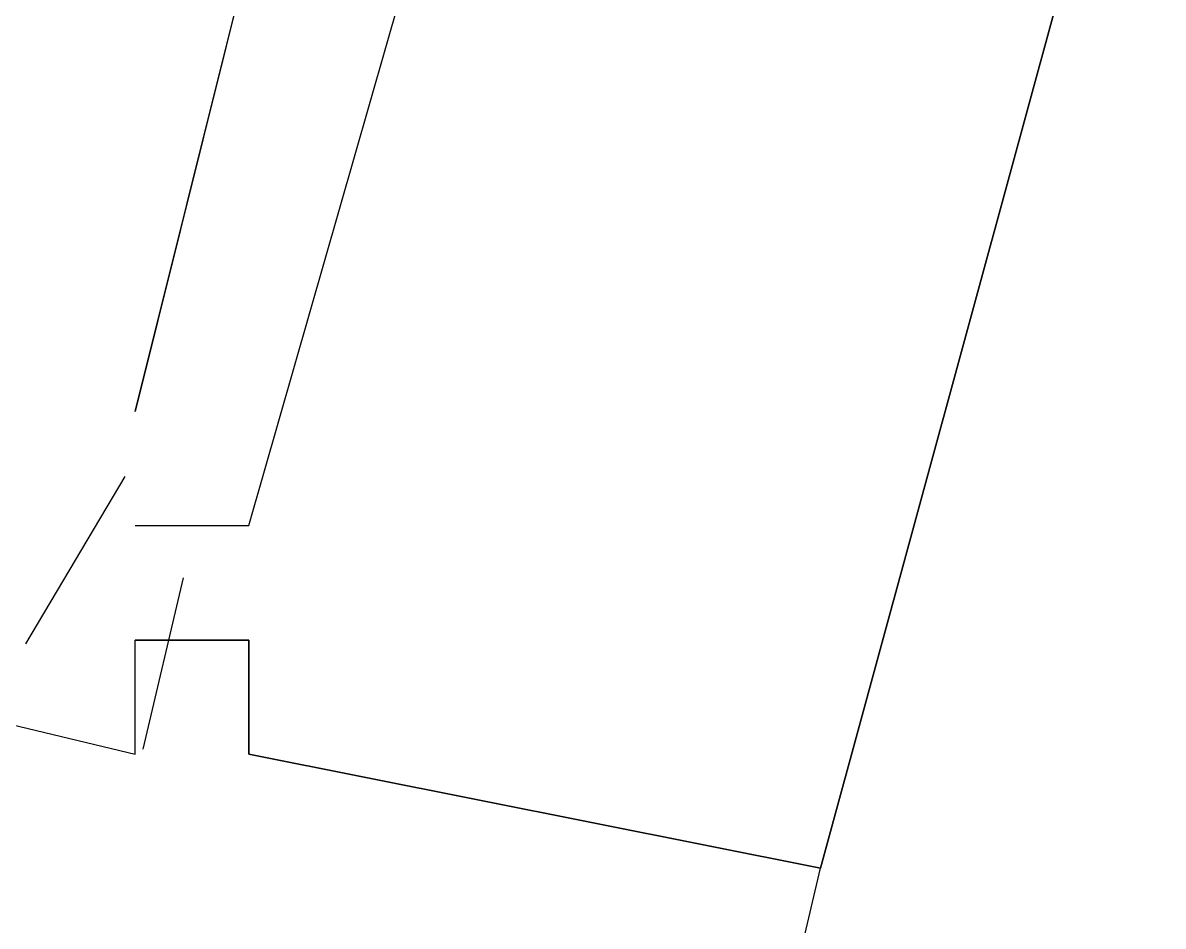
# Model space of a CAD drawing. Header units: feet. Extents: x -84 to 198, y -22 to 181.
# Drawn here: x 107.2936 to 107.4267, y 33.251 to 33.3565 of the extents above; entities that cross this region are included whole.
import ezdxf

# ---------------------------------------------------------------- set-up
doc = ezdxf.new("R2010")
doc.units = ezdxf.units.FT
doc.layers.add('A-LINEA', color=7, linetype='CONTINUOUS')

msp = doc.modelspace()

# ---------------------------------------------------------------- linework, layer by layer
at = {"layer": 'A-LINEA'}
for p, q in [((107.32, 33.2978), (107.3467, 33.3911)), ((107.32, 33.2978), (107.3467, 33.3911)), ((107.32, 33.2978), (107.3467, 33.3911)), ((107.32, 33.2978), (107.3467, 33.3911)), ((107.32, 33.2978), (107.3467, 33.3911)), ((107.32, 33.2978), (107.3467, 33.3911)), ((107.32, 33.2978), (107.3467, 33.3911)), ((107.32, 33.2978), (107.3467, 33.3911)), ((107.32, 33.2978), (107.3467, 33.3911)), ((107.32, 33.2978), (107.3467, 33.3911)), ((107.32, 33.2978), (107.3467, 33.3911)), ((107.32, 33.2978), (107.3467, 33.3911)), ((107.3067, 33.3111), (107.32, 33.3644)), ((107.3067, 33.3111), (107.32, 33.3644)), ((107.3067, 33.3111), (107.32, 33.3644)), ((107.3067, 33.3111), (107.32, 33.3644)), ((107.3067, 33.3111), (107.32, 33.3644)), ((107.3067, 33.3111), (107.32, 33.3644)), ((107.3067, 33.3111), (107.3067, 33.3111)), ((107.3067, 33.3111), (107.3067, 33.3111)), ((107.3067, 33.3111), (107.3067, 33.3111)), ((107.3067, 33.3111), (107.3067, 33.3111)), ((107.3067, 33.3111), (107.3067, 33.3111)), ((107.3067, 33.3111), (107.3067, 33.3111)), ((107.3067, 33.3111), (107.3067, 33.3111)), ((107.3067, 33.3111), (107.3067, 33.3111)), ((107.3067, 33.3111), (107.3067, 33.3111)), ((107.3067, 33.3111), (107.3067, 33.3111)), ((107.3067, 33.3111), (107.3067, 33.3111)), ((107.3067, 33.3111), (107.3067, 33.3111)), ((107.3055, 33.3035), (107.2939, 33.284)), ((107.3055, 33.3035), (107.2939, 33.284)), ((107.3055, 33.3035), (107.2939, 33.284)), ((107.3055, 33.3035), (107.2939, 33.284)), ((107.3055, 33.3035), (107.2939, 33.284)), ((107.3055, 33.3035), (107.2939, 33.284)), ((107.3055, 33.3035), (107.2939, 33.284)), ((107.3055, 33.3035), (107.2939, 33.284)), ((107.3055, 33.3035), (107.2939, 33.284)), ((107.3055, 33.3035), (107.2939, 33.284)), ((107.3055, 33.3035), (107.2939, 33.284)), ((107.3055, 33.3035), (107.2939, 33.284)), ((107.3067, 33.2978), (107.32, 33.2978)), ((107.3067, 33.2978), (107.3067, 33.2978)), ((107.3067, 33.2978), (107.32, 33.2978)), ((107.3067, 33.2978), (107.3067, 33.2978)), ((107.3067, 33.2978), (107.32, 33.2978)), ((107.3067, 33.2978), (107.3067, 33.2978)), ((107.3067, 33.2978), (107.32, 33.2978)), ((107.3067, 33.2978), (107.3067, 33.2978)), ((107.3067, 33.2978), (107.32, 33.2978)), ((107.3067, 33.2978), (107.3067, 33.2978)), ((107.3067, 33.2978), (107.32, 33.2978)), ((107.3067, 33.2978), (107.3067, 33.2978)), ((107.3067, 33.2978), (107.32, 33.2978)), ((107.3067, 33.2978), (107.3067, 33.2978)), ((107.3067, 33.2978), (107.32, 33.2978)), ((107.3067, 33.2978), (107.3067, 33.2978)), ((107.3067, 33.2978), (107.32, 33.2978)), ((107.3067, 33.2978), (107.3067, 33.2978)), ((107.3067, 33.2978), (107.32, 33.2978)), ((107.3067, 33.2978), (107.3067, 33.2978)), ((107.3067, 33.2978), (107.32, 33.2978)), ((107.3067, 33.2978), (107.3067, 33.2978)), ((107.3067, 33.2978), (107.32, 33.2978)), ((107.3067, 33.2978), (107.3067, 33.2978)), ((107.32, 33.2978), (107.32, 33.2978)), ((107.32, 33.2978), (107.32, 33.2978)), ((107.32, 33.2978), (107.32, 33.2978)), ((107.32, 33.2978), (107.32, 33.2978)), ((107.32, 33.2978), (107.32, 33.2978)), ((107.32, 33.2978), (107.32, 33.2978)), ((107.32, 33.2978), (107.32, 33.2978)), ((107.32, 33.2978), (107.32, 33.2978)), ((107.32, 33.2978), (107.32, 33.2978)), ((107.32, 33.2978), (107.32, 33.2978)), ((107.32, 33.2978), (107.32, 33.2978)), ((107.32, 33.2978), (107.32, 33.2978)), ((107.32, 33.2978), (107.32, 33.2978)), ((107.32, 33.2978), (107.32, 33.2978)), ((107.32, 33.2978), (107.32, 33.2978)), ((107.32, 33.2978), (107.32, 33.2978)), ((107.32, 33.2978), (107.32, 33.2978)), ((107.32, 33.2978), (107.32, 33.2978)), ((107.32, 33.2978), (107.32, 33.2978)), ((107.32, 33.2978), (107.32, 33.2978)), ((107.32, 33.2978), (107.32, 33.2978)), ((107.32, 33.2978), (107.32, 33.2978)), ((107.32, 33.2978), (107.32, 33.2978)), ((107.32, 33.2978), (107.32, 33.2978)), ((107.3123, 33.2917), (107.3076, 33.2717)), ((107.3123, 33.2917), (107.3076, 33.2717)), ((107.3123, 33.2917), (107.3076, 33.2717)), ((107.3123, 33.2917), (107.3076, 33.2717)), ((107.3123, 33.2917), (107.3076, 33.2717)), ((107.3123, 33.2917), (107.3076, 33.2717)), ((107.3123, 33.2917), (107.3076, 33.2717)), ((107.3123, 33.2917), (107.3076, 33.2717)), ((107.3123, 33.2917), (107.3076, 33.2717)), ((107.3123, 33.2917), (107.3076, 33.2717)), ((107.3123, 33.2917), (107.3076, 33.2717)), ((107.3123, 33.2917), (107.3076, 33.2717)), ((107.32, 33.2844), (107.3067, 33.2844)), ((107.3067, 33.2844), (107.3067, 33.2844)), ((107.32, 33.2844), (107.3067, 33.2844)), ((107.3067, 33.2844), (107.3067, 33.2844)), ((107.32, 33.2844), (107.3067, 33.2844)), ((107.3067, 33.2844), (107.3067, 33.2844)), ((107.3067, 33.2844), (107.3067, 33.2844)), ((107.3067, 33.2844), (107.3067, 33.2844)), ((107.3067, 33.2844), (107.3067, 33.2844)), ((107.3067, 33.2844), (107.3067, 33.2844)), ((107.3067, 33.2844), (107.3067, 33.2844)), ((107.3067, 33.2844), (107.3067, 33.2844)), ((107.3067, 33.2844), (107.3067, 33.2844)), ((107.3067, 33.2844), (107.3067, 33.2844)), ((107.3067, 33.2844), (107.3067, 33.2844)), ((107.3067, 33.2844), (107.3067, 33.2844)), ((107.3067, 33.2844), (107.3067, 33.2844)), ((107.3067, 33.2844), (107.3067, 33.2844)), ((107.3067, 33.2844), (107.3067, 33.2844)), ((107.3067, 33.2844), (107.3067, 33.2844)), ((107.3067, 33.2844), (107.3067, 33.2844)), ((107.3067, 33.2844), (107.3067, 33.2844)), ((107.3067, 33.2844), (107.3067, 33.2844)), ((107.3067, 33.2844), (107.3067, 33.2844)), ((107.32, 33.2844), (107.3067, 33.2844)), ((107.3067, 33.2844), (107.3067, 33.2844)), ((107.32, 33.2844), (107.3067, 33.2844)), ((107.3067, 33.2844), (107.3067, 33.2844)), ((107.32, 33.2844), (107.3067, 33.2844)), ((107.3067, 33.2844), (107.3067, 33.2844)), ((107.32, 33.2844), (107.32, 33.2844)), ((107.32, 33.2844), (107.32, 33.2844)), ((107.32, 33.2844), (107.32, 33.2844)), ((107.32, 33.2844), (107.32, 33.2844)), ((107.32, 33.2844), (107.32, 33.2844)), ((107.32, 33.2844), (107.32, 33.2844)), ((107.32, 33.2844), (107.32, 33.2844)), ((107.32, 33.2844), (107.32, 33.2844)), ((107.32, 33.2844), (107.32, 33.2844)), ((107.32, 33.2844), (107.32, 33.2844)), ((107.32, 33.2844), (107.32, 33.2844)), ((107.32, 33.2844), (107.32, 33.2844)), ((107.32, 33.2844), (107.32, 33.2844)), ((107.32, 33.2844), (107.32, 33.2844)), ((107.32, 33.2844), (107.32, 33.2844)), ((107.32, 33.2844), (107.32, 33.2844)), ((107.32, 33.2844), (107.32, 33.2844)), ((107.32, 33.2844), (107.32, 33.2844)), ((107.32, 33.2844), (107.32, 33.2844)), ((107.32, 33.2844), (107.32, 33.2844)), ((107.32, 33.2844), (107.32, 33.2844)), ((107.32, 33.2844), (107.32, 33.2844)), ((107.32, 33.2844), (107.32, 33.2844)), ((107.32, 33.2844), (107.32, 33.2844)), ((107.32, 33.2844), (107.32, 33.2844)), ((107.32, 33.2844), (107.32, 33.2844)), ((107.32, 33.2844), (107.32, 33.2844)), ((107.32, 33.2844), (107.32, 33.2844)), ((107.32, 33.2844), (107.32, 33.2844)), ((107.32, 33.2844), (107.32, 33.2844)), ((107.32, 33.2844), (107.32, 33.2844)), ((107.32, 33.2844), (107.32, 33.2844)), ((107.32, 33.2844), (107.32, 33.2844)), ((107.32, 33.2844), (107.32, 33.2844)), ((107.32, 33.2844), (107.32, 33.2844)), ((107.32, 33.2844), (107.32, 33.2844)), ((107.32, 33.2844), (107.32, 33.2844)), ((107.32, 33.2844), (107.32, 33.2844)), ((107.32, 33.2844), (107.32, 33.2844)), ((107.32, 33.2844), (107.32, 33.2844)), ((107.32, 33.2844), (107.32, 33.2844)), ((107.32, 33.2844), (107.32, 33.2844)), ((107.32, 33.2844), (107.32, 33.2844)), ((107.32, 33.2844), (107.32, 33.2844)), ((107.32, 33.2844), (107.32, 33.2844)), ((107.32, 33.2844), (107.32, 33.2844)), ((107.32, 33.2844), (107.32, 33.2844)), ((107.32, 33.2844), (107.32, 33.2844)), ((107.32, 33.2844), (107.32, 33.2844)), ((107.32, 33.2844), (107.32, 33.2844)), ((107.32, 33.2844), (107.32, 33.2844)), ((107.32, 33.2844), (107.32, 33.2844)), ((107.32, 33.2844), (107.32, 33.2844)), ((107.32, 33.2844), (107.32, 33.2844)), ((107.3067, 33.2711), (107.3067, 33.2711)), ((107.3067, 33.2711), (107.3067, 33.2711)), ((107.3067, 33.2711), (107.3067, 33.2711)), ((107.3067, 33.2711), (107.3067, 33.2711)), ((107.3067, 33.2711), (107.3067, 33.2711)), ((107.3067, 33.2711), (107.3067, 33.2711)), ((107.3067, 33.2711), (107.3067, 33.2711)), ((107.3067, 33.2711), (107.3067, 33.2711)), ((107.3067, 33.2711), (107.3067, 33.2711)), ((107.3067, 33.2711), (107.3067, 33.2711)), ((107.3067, 33.2711), (107.3067, 33.2711)), ((107.3067, 33.2711), (107.3067, 33.2711)), ((107.3067, 33.2711), (107.3067, 33.2711)), ((107.3067, 33.2711), (107.3067, 33.2711)), ((107.3067, 33.2711), (107.3067, 33.2711)), ((107.3067, 33.2711), (107.3067, 33.2711)), ((107.3067, 33.2711), (107.3067, 33.2711)), ((107.3067, 33.2711), (107.3067, 33.2711)), ((107.32, 33.2711), (107.32, 33.2711)), ((107.32, 33.2711), (107.32, 33.2711)), ((107.32, 33.2711), (107.32, 33.2711)), ((107.32, 33.2711), (107.32, 33.2711)), ((107.32, 33.2711), (107.32, 33.2711)), ((107.32, 33.2711), (107.32, 33.2711)), ((107.32, 33.2711), (107.32, 33.2711)), ((107.32, 33.2711), (107.32, 33.2711)), ((107.32, 33.2711), (107.32, 33.2711)), ((107.32, 33.2711), (107.32, 33.2711)), ((107.32, 33.2711), (107.32, 33.2711)), ((107.32, 33.2711), (107.32, 33.2711)), ((107.32, 33.2711), (107.32, 33.2711)), ((107.32, 33.2711), (107.32, 33.2711)), ((107.32, 33.2711), (107.32, 33.2711)), ((107.32, 33.2711), (107.32, 33.2711)), ((107.32, 33.2711), (107.32, 33.2711)), ((107.32, 33.2711), (107.32, 33.2711)), ((107.32, 33.2711), (107.32, 33.2711)), ((107.32, 33.2711), (107.32, 33.2711)), ((107.32, 33.2711), (107.32, 33.2711)), ((107.32, 33.2711), (107.32, 33.2711)), ((107.32, 33.2711), (107.32, 33.2711)), ((107.32, 33.2711), (107.32, 33.2711)), ((107.32, 33.2711), (107.32, 33.2711)), ((107.32, 33.2711), (107.32, 33.2711)), ((107.32, 33.2711), (107.32, 33.2711)), ((107.32, 33.2711), (107.32, 33.2711)), ((107.32, 33.2711), (107.32, 33.2711)), ((107.32, 33.2711), (107.32, 33.2711)), ((107.32, 33.2711), (107.32, 33.2711)), ((107.32, 33.2711), (107.32, 33.2711)), ((107.32, 33.2711), (107.32, 33.2711)), ((107.32, 33.2711), (107.32, 33.2711)), ((107.32, 33.2711), (107.32, 33.2711)), ((107.32, 33.2711), (107.32, 33.2711)), ((107.32, 33.2711), (107.32, 33.2711)), ((107.32, 33.2711), (107.32, 33.2711)), ((107.32, 33.2711), (107.32, 33.2711)), ((107.32, 33.2711), (107.32, 33.2711)), ((107.32, 33.2711), (107.32, 33.2711)), ((107.32, 33.2711), (107.32, 33.2711)), ((107.32, 33.2711), (107.32, 33.2711)), ((107.32, 33.2711), (107.32, 33.2711)), ((107.32, 33.2711), (107.32, 33.2711)), ((107.32, 33.2711), (107.32, 33.2711)), ((107.32, 33.2711), (107.32, 33.2711)), ((107.32, 33.2711), (107.32, 33.2711)), ((107.32, 33.2711), (107.32, 33.2711)), ((107.32, 33.2711), (107.32, 33.2711)), ((107.32, 33.2711), (107.32, 33.2711)), ((107.32, 33.2711), (107.32, 33.2711)), ((107.32, 33.2711), (107.32, 33.2711)), ((107.32, 33.2711), (107.32, 33.2711)), ((107.32, 33.2711), (107.32, 33.2711)), ((107.32, 33.2711), (107.32, 33.2711)), ((107.32, 33.2711), (107.32, 33.2711)), ((107.32, 33.2711), (107.32, 33.2711)), ((107.32, 33.2711), (107.32, 33.2711)), ((107.32, 33.2711), (107.32, 33.2711)), ((105.8533, 26.7778), (107.3867, 33.2578)), ((107.3867, 33.2578), (107.3867, 33.2578)), ((107.3867, 33.2578), (107.3867, 33.2578)), ((107.3867, 33.2578), (107.3867, 33.2578)), ((107.3867, 33.2578), (107.3867, 33.2578)), ((107.3867, 33.2578), (107.3867, 33.2578)), ((107.3867, 33.2578), (107.3867, 33.2578)), ((107.3867, 33.2578), (107.3867, 33.2578)), ((107.3867, 33.2578), (107.3867, 33.2578)), ((107.3867, 33.2578), (107.3867, 33.2578)), ((107.3867, 33.2578), (107.3867, 33.2578)), ((107.3867, 33.2578), (107.3867, 33.2578)), ((107.3867, 33.2578), (107.3867, 33.2578)), ((107.3867, 33.2578), (107.3867, 33.2578)), ((107.3867, 33.2578), (107.3867, 33.2578)), ((107.3867, 33.2578), (107.3867, 33.2578)), ((107.3867, 33.2578), (107.3867, 33.2578)), ((107.3867, 33.2578), (107.3867, 33.2578)), ((107.3867, 33.2578), (107.3867, 33.2578)), ((107.3867, 33.2578), (107.3867, 33.2578)), ((107.3867, 33.2578), (107.3867, 33.2578)), ((107.3867, 33.2578), (107.3867, 33.2578)), ((107.3867, 33.2578), (107.3867, 33.2578)), ((107.3867, 33.2578), (107.3867, 33.2578)), ((107.3867, 33.2578), (107.3867, 33.2578)), ((107.3867, 33.2578), (107.3867, 33.2578)), ((107.3867, 33.2578), (107.3867, 33.2578)), ((107.3867, 33.2578), (107.3867, 33.2578)), ((107.3867, 33.2578), (107.3867, 33.2578)), ((107.3867, 33.2578), (107.3867, 33.2578)), ((107.3867, 33.2578), (107.3867, 33.2578)), ((107.3867, 33.2578), (107.3867, 33.2578)), ((107.3867, 33.2578), (107.3867, 33.2578)), ((107.3867, 33.2578), (107.3867, 33.2578)), ((107.3867, 33.2578), (107.3867, 33.2578)), ((107.3867, 33.2578), (107.3867, 33.2578)), ((107.3867, 33.2578), (107.3867, 33.2578))]:
    msp.add_line(p, q, dxfattribs=at)
for points in [[(106.6667, 33.4711), (106.6933, 33.5644), (106.7067, 33.5644), (106.72, 33.6444), (106.7333, 33.6444), (106.7333, 33.6578), (106.7067, 33.6578), (106.6933, 33.5778), (106.6667, 33.5911), (106.64, 33.4311), (107.3067, 33.2711)], [(106.6667, 33.4711), (106.6933, 33.5644), (106.7067, 33.5644), (106.72, 33.6444), (106.7333, 33.6444), (106.7333, 33.6578), (106.7067, 33.6578), (106.6933, 33.5778), (106.6667, 33.5911), (106.64, 33.4311), (107.3067, 33.2711)], [(106.6667, 33.4711), (106.6933, 33.5644), (106.7067, 33.5644), (106.72, 33.6444), (106.7333, 33.6444), (106.7333, 33.6578), (106.7067, 33.6578), (106.6933, 33.5778), (106.6667, 33.5911), (106.64, 33.4311), (107.3067, 33.2711)], [(106.7067, 33.6578), (106.6933, 33.5778), (106.6667, 33.5911), (106.64, 33.4311), (107.3067, 33.2711)], [(106.7067, 33.6578), (106.6933, 33.5778), (106.6667, 33.5911), (106.64, 33.4311), (107.3067, 33.2711)], [(106.7067, 33.6578), (106.6933, 33.5778), (106.6667, 33.5911), (106.64, 33.4311), (107.3067, 33.2711)], [(106.7067, 33.6578), (106.6933, 33.5778), (106.6667, 33.5911), (106.64, 33.4311), (107.3067, 33.2711)], [(106.7067, 33.6578), (106.6933, 33.5778), (106.6667, 33.5911), (106.64, 33.4311), (107.3067, 33.2711)], [(106.7067, 33.6578), (106.6933, 33.5778), (106.6667, 33.5911), (106.64, 33.4311), (107.3067, 33.2711)], [(106.6667, 33.4711), (106.6933, 33.5644), (106.7067, 33.5644), (106.72, 33.6444), (106.7333, 33.6444), (106.7333, 33.6578), (106.7067, 33.6578), (106.6933, 33.5778), (106.6667, 33.5911), (106.64, 33.4311), (107.3067, 33.2711)], [(106.6667, 33.4711), (106.6933, 33.5644), (106.7067, 33.5644), (106.72, 33.6444), (106.7333, 33.6444), (106.7333, 33.6578), (106.7067, 33.6578), (106.6933, 33.5778), (106.6667, 33.5911), (106.64, 33.4311), (107.3067, 33.2711)], [(106.6667, 33.4711), (106.6933, 33.5644), (106.7067, 33.5644), (106.72, 33.6444), (106.7333, 33.6444), (106.7333, 33.6578), (106.7067, 33.6578), (106.6933, 33.5778), (106.6667, 33.5911), (106.64, 33.4311), (107.3067, 33.2711)], [(107.32, 33.2844), (107.32, 33.2711), (107.3867, 33.2578), (107.3867, 33.2578), (107.4267, 33.4044), (107.36, 33.4178), (107.3467, 33.4178), (107.36, 33.4178)], [(107.32, 33.2844), (107.32, 33.2711), (107.3867, 33.2578), (107.3867, 33.2578), (107.4267, 33.4044), (107.36, 33.4178), (107.3467, 33.4178), (107.36, 33.4178)], [(107.32, 33.2844), (107.32, 33.2711), (107.3867, 33.2578), (107.3867, 33.2578), (107.4267, 33.4044), (107.36, 33.4178), (107.3467, 33.4178), (107.36, 33.4178)], [(107.32, 33.2844), (107.32, 33.2711), (107.3867, 33.2578), (107.3867, 33.2578), (107.4267, 33.4044), (107.36, 33.4178), (107.3467, 33.4178), (107.36, 33.4178)], [(107.32, 33.2844), (107.32, 33.2711), (107.3867, 33.2578), (107.3867, 33.2578), (107.4267, 33.4044), (107.36, 33.4178), (107.3467, 33.4178), (107.36, 33.4178)], [(107.32, 33.2844), (107.32, 33.2711), (107.3867, 33.2578), (107.3867, 33.2578), (107.4267, 33.4044), (107.36, 33.4178), (107.3467, 33.4178), (107.36, 33.4178)], [(107.3467, 33.4178), (107.36, 33.4178), (107.4267, 33.4044), (107.3867, 33.2578), (107.3867, 33.2578), (107.32, 33.2711), (107.32, 33.2844), (107.32, 33.2711), (107.3867, 33.2578), (107.3867, 33.2578), (107.4267, 33.4044)], [(107.3467, 33.4178), (107.36, 33.4178), (107.4267, 33.4044), (107.3867, 33.2578), (107.3867, 33.2578), (107.32, 33.2711), (107.32, 33.2844), (107.32, 33.2711), (107.3867, 33.2578), (107.3867, 33.2578), (107.4267, 33.4044)], [(107.3467, 33.4178), (107.36, 33.4178), (107.4267, 33.4044), (107.3867, 33.2578), (107.3867, 33.2578), (107.32, 33.2711), (107.32, 33.2844), (107.32, 33.2711), (107.3867, 33.2578), (107.3867, 33.2578), (107.4267, 33.4044)], [(107.3467, 33.4178), (107.36, 33.4178), (107.4267, 33.4044), (107.3867, 33.2578), (107.3867, 33.2578), (107.32, 33.2711), (107.32, 33.2844), (107.32, 33.2711), (107.3867, 33.2578), (107.3867, 33.2578), (107.4267, 33.4044)], [(107.3467, 33.4178), (107.36, 33.4178), (107.4267, 33.4044), (107.3867, 33.2578), (107.3867, 33.2578), (107.32, 33.2711), (107.32, 33.2844), (107.32, 33.2711), (107.3867, 33.2578), (107.3867, 33.2578), (107.4267, 33.4044)], [(107.3467, 33.4178), (107.36, 33.4178), (107.4267, 33.4044), (107.3867, 33.2578), (107.3867, 33.2578), (107.32, 33.2711), (107.32, 33.2844), (107.32, 33.2711), (107.3867, 33.2578), (107.3867, 33.2578), (107.4267, 33.4044)], [(107.32, 33.2844), (107.32, 33.2711), (107.3867, 33.2578), (107.3867, 33.2578), (107.4267, 33.4044), (107.36, 33.4178), (107.3467, 33.4178), (107.36, 33.4178)], [(107.32, 33.2844), (107.32, 33.2711), (107.3867, 33.2578), (107.3867, 33.2578), (107.4267, 33.4044), (107.36, 33.4178), (107.3467, 33.4178), (107.36, 33.4178)], [(107.32, 33.2844), (107.32, 33.2711), (107.3867, 33.2578), (107.3867, 33.2578), (107.4267, 33.4044), (107.36, 33.4178), (107.3467, 33.4178), (107.36, 33.4178)], [(107.32, 33.2844), (107.32, 33.2711), (107.3867, 33.2578), (107.3867, 33.2578), (107.4267, 33.4044), (107.36, 33.4178), (107.3467, 33.4178), (107.36, 33.4178)], [(107.32, 33.2844), (107.32, 33.2711), (107.3867, 33.2578), (107.3867, 33.2578), (107.4267, 33.4044), (107.36, 33.4178), (107.3467, 33.4178), (107.36, 33.4178)], [(107.32, 33.2844), (107.32, 33.2711), (107.3867, 33.2578), (107.3867, 33.2578), (107.4267, 33.4044), (107.36, 33.4178), (107.3467, 33.4178), (107.36, 33.4178)], [(107.32, 33.2711), (107.3867, 33.2578), (107.3867, 33.2578), (107.4267, 33.4044)], [(107.32, 33.2711), (107.3867, 33.2578), (107.3867, 33.2578), (107.4267, 33.4044)], [(107.32, 33.2711), (107.3867, 33.2578), (107.3867, 33.2578), (107.4267, 33.4044)], [(107.32, 33.2711), (107.3867, 33.2578), (107.3867, 33.2578), (107.4267, 33.4044)], [(107.32, 33.2711), (107.3867, 33.2578), (107.3867, 33.2578), (107.4267, 33.4044)], [(107.32, 33.2711), (107.3867, 33.2578), (107.3867, 33.2578), (107.4267, 33.4044)], [(107.32, 33.2711), (107.3867, 33.2578), (107.3867, 33.2578), (107.4267, 33.4044)], [(107.32, 33.2711), (107.3867, 33.2578), (107.3867, 33.2578), (107.4267, 33.4044)], [(107.32, 33.2711), (107.3867, 33.2578), (107.3867, 33.2578), (107.4267, 33.4044)], [(107.32, 33.2711), (107.3867, 33.2578), (107.3867, 33.2578), (107.4267, 33.4044)], [(107.32, 33.2711), (107.3867, 33.2578), (107.3867, 33.2578), (107.4267, 33.4044)], [(107.32, 33.2711), (107.3867, 33.2578), (107.3867, 33.2578), (107.4267, 33.4044)], [(107.3067, 33.3778), (107.32, 33.3644), (107.3067, 33.3111)], [(107.3067, 33.3778), (107.32, 33.3644), (107.3067, 33.3111)], [(107.3067, 33.3778), (107.32, 33.3644), (107.3067, 33.3111)], [(107.3067, 33.3778), (107.32, 33.3644), (107.3067, 33.3111)], [(107.3067, 33.3778), (107.32, 33.3644), (107.3067, 33.3111)], [(107.3067, 33.3778), (107.32, 33.3644), (107.3067, 33.3111)], [(107.3067, 33.2711), (107.3067, 33.2711), (107.3067, 33.2844), (107.32, 33.2844)], [(107.3067, 33.2711), (107.3067, 33.2711), (107.3067, 33.2844), (107.32, 33.2844)], [(107.3067, 33.2711), (107.3067, 33.2711), (107.3067, 33.2844), (107.32, 33.2844)], [(107.3067, 33.2711), (107.3067, 33.2711), (107.3067, 33.2844), (107.32, 33.2844)], [(107.3067, 33.2711), (107.3067, 33.2711), (107.3067, 33.2844), (107.32, 33.2844)], [(107.3067, 33.2711), (107.3067, 33.2711), (107.3067, 33.2844), (107.32, 33.2844)]]:
    msp.add_lwpolyline(points, dxfattribs=at)

doc.saveas('drawing.dxf')
